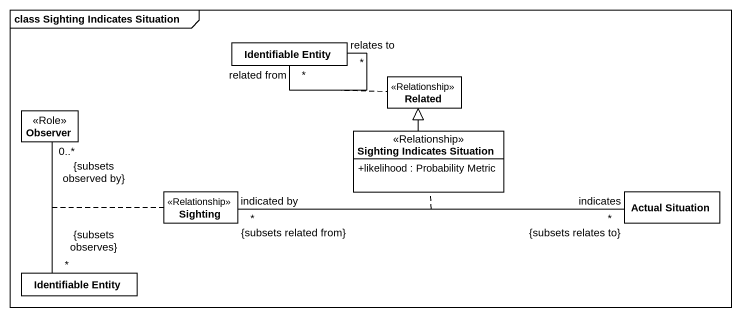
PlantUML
@startuml
mainframe class Sighting Indicates Situation
hide circle
hide empty members
skinparam classAttributeIconSize 0
class "Identifiable Entity" as Identifiable_Entity
class Observer <<Role>>
class Related <<Relationship>>
class "Sighting Indicates Situation" as Sighting_Indicates_Situation <<Relationship>> {
  +likelihood : Probability Metric
}
class Sighting <<Relationship>>
class "Actual Situation" as Actual_Situation
class "Identifiable Entity" as Identifiable_Entity_2
Identifiable_Entity "related from\n*" -- "relates to\n*" Identifiable_Entity
(Identifiable_Entity, Identifiable_Entity) .. Related
Observer "0..*\n{subsets observed by}" -- "*\n{subsets observes}" Identifiable_Entity_2
(Observer, Identifiable_Entity_2) .. Sighting
Sighting_Indicates_Situation -up-|> Related
Sighting "indicated by\n*\n{subsets related from}" -right- "indicates\n*\n{subsets relates to}" Actual_Situation
(Sighting, Actual_Situation) .. Sighting_Indicates_Situation
@enduml
